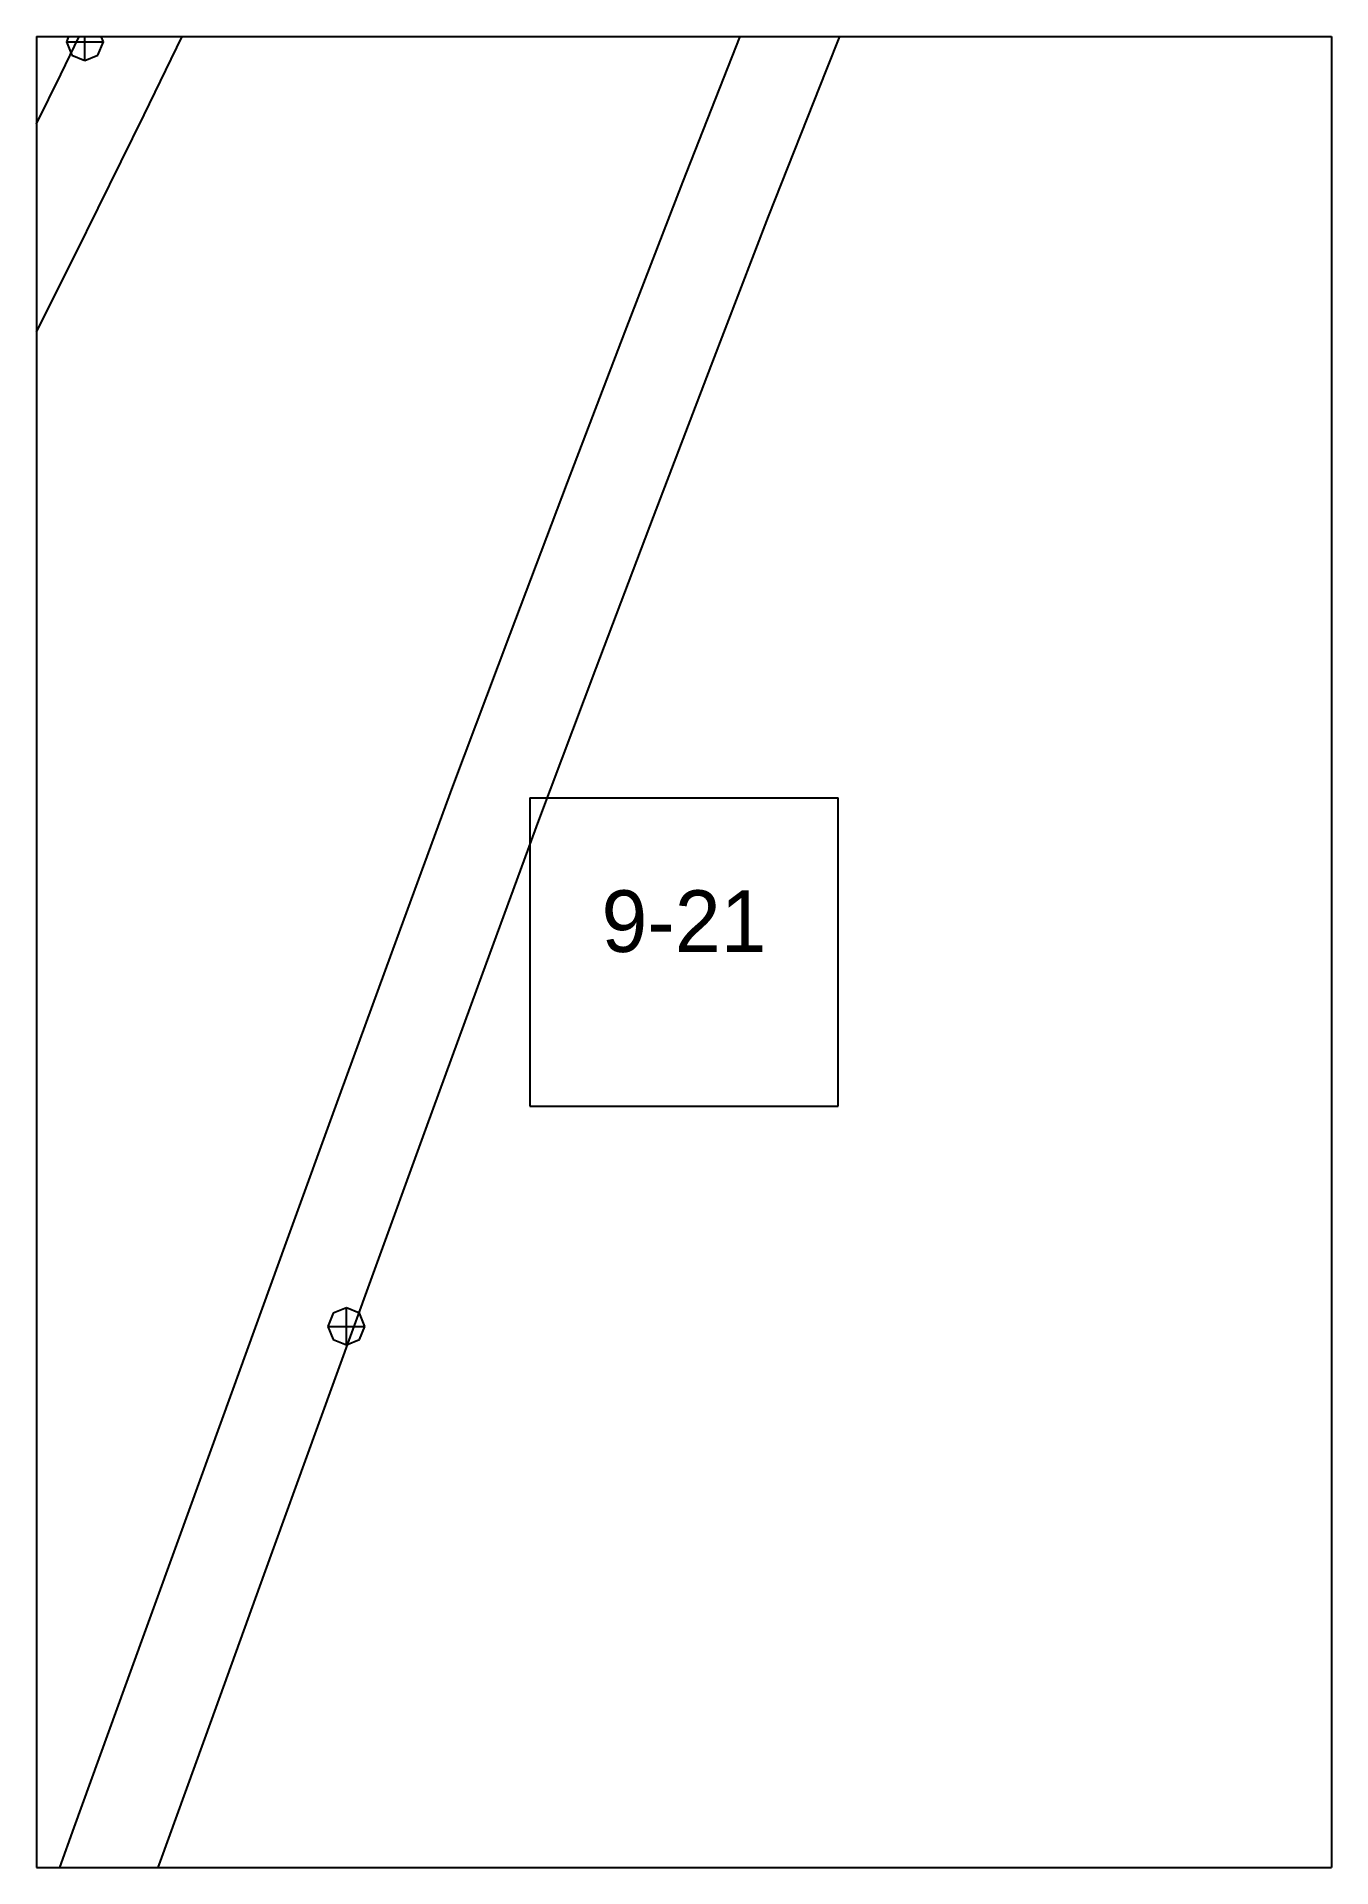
# Paper-space layout 'Plan 9-21' of a CAD drawing. Header units: metres, sheet in millimetres. Extents: x 0 to 210, y 0 to 297.
# The model-space entities are those that its viewports show. They can reach past a viewport. Long polylines and large blocks are cut down to what shows.
import ezdxf
from ezdxf.enums import TextEntityAlignment as Align

# ---------------------------------------------------------------- set-up
doc = ezdxf.new("R2010")
doc.units = ezdxf.units.M
for name, color, linetype in [('default', 7, 'Continuous'), ('TEXTLAYER', 7, 'Continuous'), ('VIEWPORTS', 7, 'Continuous')]:
    doc.layers.add(name, color=color, linetype=linetype)

msp = doc.modelspace()

# ---------------------------------------------------------------- linework, layer by layer
at = {"color": 9}
for p, q in [((4200, -2079), (4200, -2376)), ((4200, -2079), (4200, -2376)), ((4410, -2079), (4410, -2376)), ((4410, -2079), (4410, -2376)), ((3990, -2376), (4200, -2376)), ((3990, -2376), (4200, -2376)), ((4200, -2376), (4410, -2376)), ((4200, -2376), (4200, -2673)), ((4200, -2376), (4410, -2376)), ((4200, -2376), (4200, -2673)), ((4410, -2376), (4620, -2376)), ((4410, -2376), (4410, -2673)), ((4410, -2376), (4620, -2376)), ((4410, -2376), (4410, -2673)), ((4280, -2499.5), (4330, -2499.5)), ((4280, -2499.5), (4280, -2549.5)), ((4330, -2549.5), (4330, -2499.5)), ((4280, -2549.5), (4330, -2549.5)), ((3990, -2673), (4200, -2673)), ((3990, -2673), (4200, -2673)), ((4200, -2673), (4410, -2673)), ((4200, -2673), (4200, -2970)), ((4200, -2673), (4410, -2673)), ((4200, -2673), (4200, -2970)), ((4410, -2673), (4620, -2673)), ((4410, -2673), (4410, -2970)), ((4410, -2673), (4620, -2673)), ((4410, -2673), (4410, -2970))]:
    msp.add_line(p, q, dxfattribs=at)
at = {"layer": 'default', "color": 7, "linetype": 'Continuous'}
for p, q in [((4314.25, -2375.66), (4323.74, -2352.08)), ((4328.15, -2381.3), (4337.62, -2357.76)), ((4203.95, -2382.12), (4214.84, -2359.66)), ((4217.44, -2388.67), (4228.34, -2366.21)), ((4205.71, -2374.74), (4204.83, -2376.86)), ((4207.83, -2373.86), (4205.71, -2374.74)), ((4209.95, -2374.74), (4207.83, -2373.86)), ((4207.83, -2379.86), (4207.83, -2373.86)), ((4210.83, -2376.86), (4209.95, -2374.74)), ((4304.82, -2399.6), (4314.25, -2375.66)), ((4204.83, -2376.86), (4205.71, -2378.99)), ((4204.83, -2376.86), (4210.83, -2376.86)), ((4209.95, -2378.99), (4210.83, -2376.86)), ((4205.71, -2378.99), (4207.83, -2379.86)), ((4207.83, -2379.86), (4209.95, -2378.99)), ((4318.73, -2405.2), (4328.15, -2381.3)), ((4192.75, -2404.85), (4203.95, -2382.12)), ((4206.23, -2411.42), (4217.44, -2388.67)), ((4295.45, -2423.84), (4304.82, -2399.6)), ((4309.38, -2429.42), (4318.73, -2405.2)), ((4194.75, -2434.39), (4206.23, -2411.42)), ((4286.13, -2448.33), (4295.45, -2423.84)), ((4300.06, -2453.88), (4309.38, -2429.42)), ((4276.81, -2472.95), (4286.13, -2448.33)), ((4290.75, -2478.48), (4300.06, -2453.88)), ((4267.5, -2497.65), (4276.81, -2472.95)), ((4281.45, -2503.16), (4290.75, -2478.48)), ((4258.43, -2522.43), (4267.5, -2497.65)), ((4272.38, -2527.92), (4281.45, -2503.16)), ((4249.41, -2547.14), (4258.43, -2522.43)), ((4263.37, -2552.63), (4272.38, -2527.92)), ((4240.48, -2571.7), (4249.41, -2547.14)), ((4254.44, -2577.18), (4263.37, -2552.63)), ((4231.65, -2596.02), (4240.48, -2571.7)), ((4245.62, -2601.49), (4254.44, -2577.18)), ((4248.12, -2583.1), (4247.25, -2585.23)), ((4250.25, -2582.23), (4248.12, -2583.1)), ((4250.25, -2588.23), (4250.25, -2582.23)), ((4252.37, -2583.1), (4250.25, -2582.23)), ((4253.25, -2585.23), (4252.37, -2583.1)), ((4247.25, -2585.23), (4248.12, -2587.35)), ((4247.25, -2585.23), (4253.25, -2585.23)), ((4252.37, -2587.35), (4253.25, -2585.23)), ((4248.12, -2587.35), (4250.25, -2588.23)), ((4250.25, -2588.23), (4252.37, -2587.35)), ((4222.95, -2620.01), (4231.65, -2596.02)), ((4236.92, -2625.47), (4245.62, -2601.49)), ((4214.43, -2643.55), (4222.95, -2620.01)), ((4228.4, -2649.02), (4236.92, -2625.47)), ((4206.11, -2666.54), (4214.43, -2643.55)), ((4220.08, -2672), (4228.4, -2649.02)), ((4198.03, -2688.86), (4206.11, -2666.54)), ((4212, -2694.32), (4220.08, -2672))]:
    msp.add_line(p, q, dxfattribs=at)

# ---------------------------------------------------------------- texts
at = {"layer": 'TEXTLAYER', "color": 1}
msp.add_text('9-21', height=10, dxfattribs=at).set_placement((4305, -2524.5), align=Align.CENTER)

psp = doc.layouts.new('Plan 9-21')

# ---------------------------------------------------------------- viewports
at = {"layer": 'VIEWPORTS'}
psp.add_viewport(center=(105, 148.5), size=(210, 297), view_center_point=(4305, -2524.5), view_height=297, dxfattribs=at)

doc.saveas('drawing.dxf')
